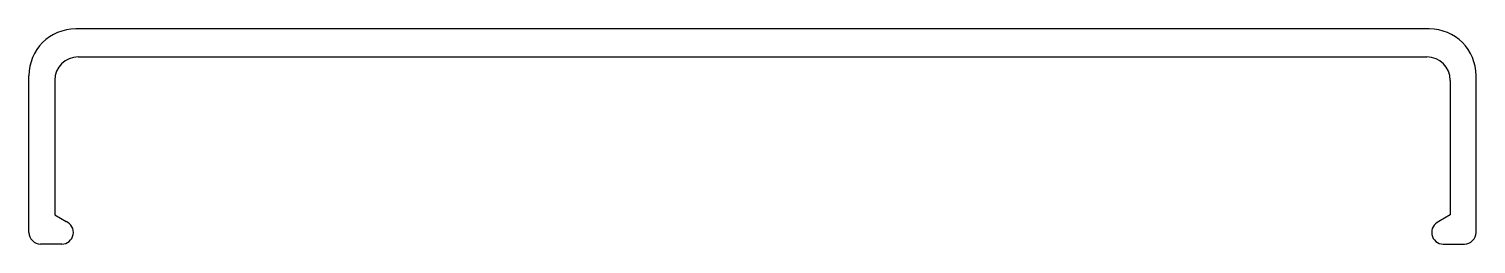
# Model space of a CAD drawing. Extents: x 203.5 to 265.3, y 189 to 198.2.
import ezdxf

# ---------------------------------------------------------------- set-up
doc = ezdxf.new("R2010")
doc.units = 0
doc.layers.get('0').update_dxf_attribs({"linetype": 'CONTINUOUS'})

msp = doc.modelspace()

# ---------------------------------------------------------------- linework, layer by layer
for p, q in [((263.331, 198.185), (205.531, 198.185)), ((205.631, 196.985), (263.231, 196.985)), ((203.531, 189.485), (203.531, 196.185)), ((204.631, 195.985), (204.631, 190.229)), ((264.231, 195.985), (264.231, 190.229)), ((265.331, 189.485), (265.331, 196.185)), ((204.631, 190.229), (205.117, 189.949)), ((264.231, 190.229), (263.744, 189.949)), ((204.931, 188.985), (204.031, 188.985)), ((263.931, 188.985), (264.831, 188.985))]:
    msp.add_line(p, q)
for centre, radius, start, end in [((205.531, 196.185), 2, 90, 180), ((263.331, 196.185), 2, 0, 90), ((205.631, 195.985), 1, 90, 180), ((263.231, 195.985), 1, 0, 90), ((204.926, 189.486), 0.501, 270.59225, 67.53326), ((263.936, 189.486), 0.501, 112.46674, 269.40775), ((204.031, 189.485), 0.5, 180, 270), ((264.831, 189.485), 0.5, 270, 0)]:
    msp.add_arc(centre, radius, start, end)

doc.saveas('drawing.dxf')
